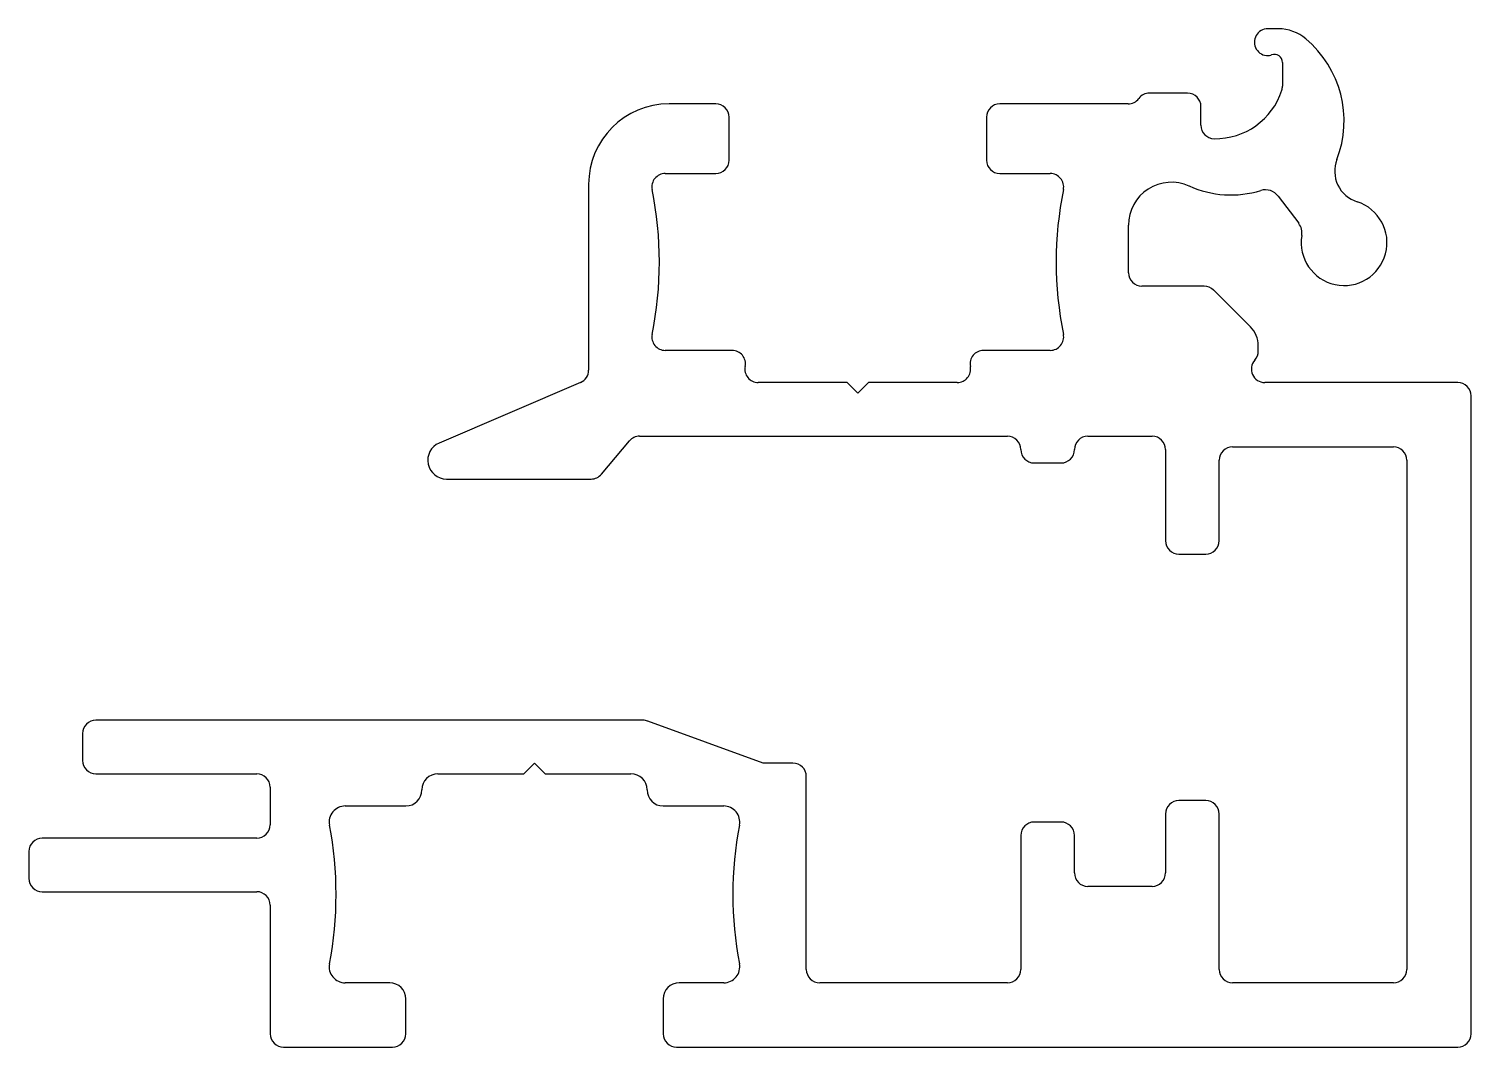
# Model space of a CAD drawing. Extents: x 62 to 88.9, y 23 to 42.
import ezdxf

# ---------------------------------------------------------------- set-up
doc = ezdxf.new("R2010")
doc.units = 0
doc.layers.get('0').update_dxf_attribs({"linetype": 'CONTINUOUS'})

msp = doc.modelspace()

# ---------------------------------------------------------------- linework, layer by layer
for p, q in [((85.317, 41.977), (85.122, 41.977)), ((85.176, 41.486), (85.193, 41.492)), ((85.395, 41.351), (85.395, 40.907)), ((83.625, 40.777), (82.915, 40.777)), ((74.825, 40.577), (73.955, 40.577)), ((82.515, 40.577), (80.125, 40.577)), ((83.875, 40.177), (83.875, 40.527)), ((75.075, 39.527), (75.075, 40.327)), ((79.875, 40.327), (79.875, 39.527)), ((73.884, 39.277), (74.825, 39.277)), ((80.125, 39.277), (81.065, 39.277)), ((72.455, 39.077), (72.455, 35.607)), ((85.318, 38.854), (85.699, 38.348)), ((82.525, 37.427), (82.525, 38.315)), ((83.934, 37.177), (82.775, 37.177)), ((84.798, 36.417), (84.111, 37.104)), ((84.945, 35.963), (84.945, 36.063)), ((75.13, 35.977), (73.884, 35.977)), ((81.065, 35.977), (79.819, 35.977)), ((72.303, 35.377), (69.667, 34.249)), ((77.275, 35.377), (75.619, 35.377)), ((77.475, 35.177), (77.275, 35.377)), ((77.675, 35.377), (77.475, 35.177)), ((79.33, 35.377), (77.675, 35.377)), ((88.665, 35.377), (85.065, 35.377)), ((88.915, 23.227), (88.915, 35.127)), ((72.693, 33.666), (73.215, 34.287)), ((73.406, 34.377), (80.265, 34.377)), ((81.765, 34.377), (82.965, 34.377)), ((84.465, 34.177), (87.465, 34.177)), ((83.215, 34.127), (83.215, 32.427)), ((84.215, 32.427), (84.215, 33.927)), ((87.715, 33.927), (87.715, 24.427)), ((80.765, 33.877), (81.265, 33.877)), ((69.805, 33.577), (72.502, 33.577)), ((83.465, 32.177), (83.965, 32.177)), ((73.47, 29.077), (63.265, 29.077)), ((75.712, 28.277), (73.556, 29.062)), ((63.015, 28.827), (63.015, 28.327)), ((71.245, 28.077), (71.445, 28.277)), ((71.445, 28.277), (71.645, 28.077)), ((76.265, 28.277), (75.712, 28.277)), ((63.265, 28.077), (66.265, 28.077)), ((69.645, 28.077), (71.245, 28.077)), ((71.645, 28.077), (73.245, 28.077)), ((76.515, 24.427), (76.515, 28.027)), ((66.515, 27.827), (66.515, 27.127)), ((67.915, 27.477), (69.045, 27.477)), ((73.845, 27.477), (74.974, 27.477)), ((83.965, 27.577), (83.465, 27.577)), ((81.265, 27.177), (80.765, 27.177)), ((83.215, 27.327), (83.215, 26.227)), ((84.215, 24.427), (84.215, 27.327)), ((80.515, 26.927), (80.515, 24.427)), ((81.515, 26.227), (81.515, 26.927)), ((66.265, 26.877), (62.265, 26.877)), ((62.015, 26.627), (62.015, 26.127)), ((62.265, 25.877), (66.265, 25.877)), ((82.965, 25.977), (81.765, 25.977)), ((66.515, 25.627), (66.515, 23.227)), ((68.745, 24.177), (67.915, 24.177)), ((74.974, 24.177), (74.145, 24.177)), ((80.265, 24.177), (76.765, 24.177)), ((87.465, 24.177), (84.465, 24.177)), ((69.045, 23.227), (69.045, 23.877)), ((73.845, 23.877), (73.845, 23.227)), ((66.765, 22.977), (68.795, 22.977)), ((74.095, 22.977), (88.665, 22.977))]:
    msp.add_line(p, q)
for centre, radius, start, end in [((85.122, 41.727), 0.25, 90.0014, 271.5074), ((85.317, 41.177), 0.8, 49.9346, 90), ((84.545, 40.258), 2, 338.8599, 49.9346), ((85.125, 41.627), 0.15, 271.5074, 290), ((85.245, 41.351), 0.15, 0, 110), ((85.145, 40.907), 0.25, 342.2472, 0), ((82.515, 40.827), 0.25, 270, 323.1301), ((82.915, 40.527), 0.25, 90, 143.1301), ((83.625, 40.527), 0.25, 0, 90), ((84.145, 41.227), 1.3, 268.9086, 342.2472), ((73.955, 39.077), 1.5, 90, 180), ((74.825, 40.327), 0.25, 0, 90), ((80.125, 40.327), 0.25, 90, 180), ((84.125, 40.177), 0.25, 180, 268.9086), ((73.884, 39.027), 0.25, 90, 191.454), ((74.825, 39.527), 0.25, 270, 0), ((80.125, 39.527), 0.25, 180, 270), ((81.065, 39.027), 0.25, 348.546, 90), ((86.97, 39.321), 0.6, 158.8599, 252.3268), ((83.325, 38.315), 0.8, 65.7253, 180), ((84.435, 40.777), 1.9, 245.7253, 287.0197), ((66.975, 37.627), 6.8, 348.546, 11.454), ((87.975, 37.627), 6.8, 168.546, 191.454), ((85.078, 38.673), 0.3, 37.0003, 107.0197), ((86.545, 37.987), 0.8, 170.5428, 72.3268), ((85.459, 38.167), 0.3, 350.5428, 37.0003), ((82.775, 37.427), 0.25, 180, 270), ((83.934, 36.927), 0.25, 45, 90), ((84.445, 36.063), 0.5, 0, 45), ((73.884, 36.227), 0.25, 168.546, 270), ((81.065, 36.227), 0.25, 270, 11.454), ((75.13, 35.727), 0.25, 348.463, 90), ((79.819, 35.727), 0.25, 90, 191.537), ((85.065, 35.627), 0.25, 137.7314, 270), ((84.695, 35.963), 0.25, 317.7314, 0), ((72.205, 35.607), 0.25, 293.1707, 0), ((75.619, 35.627), 0.25, 168.463, 270), ((79.33, 35.627), 0.25, 270, 11.537), ((88.665, 35.127), 0.25, 0, 90), ((69.805, 33.927), 0.35, 113.1707, 270), ((73.406, 34.127), 0.25, 90, 140), ((80.265, 34.127), 0.25, 360, 90), ((81.765, 34.127), 0.25, 90, 180), ((82.965, 34.127), 0.25, 0, 90), ((84.465, 33.927), 0.25, 90, 180), ((87.465, 33.927), 0.25, 0, 90), ((80.765, 34.127), 0.25, 180, 270), ((81.265, 34.127), 0.25, 270, 0), ((72.502, 33.827), 0.25, 270, 320), ((83.465, 32.427), 0.25, 180, 270), ((83.965, 32.427), 0.25, 270, 0), ((63.265, 28.827), 0.25, 90, 180), ((73.47, 28.827), 0.25, 70, 90), ((63.265, 28.327), 0.25, 180, 270), ((76.265, 28.027), 0.25, 0, 90), ((66.265, 27.827), 0.25, 0, 90), ((69.645, 27.777), 0.3, 90, 180), ((73.245, 27.777), 0.3, 0, 90), ((69.045, 27.777), 0.3, 270, 0), ((73.845, 27.777), 0.3, 180, 270), ((67.915, 27.177), 0.3, 90, 190.961), ((74.974, 27.177), 0.3, 349.039, 90), ((83.465, 27.327), 0.25, 90, 180), ((83.965, 27.327), 0.25, 0, 90), ((80.765, 26.927), 0.25, 90, 180), ((81.265, 26.927), 0.25, 0, 90), ((66.265, 27.127), 0.25, 270, 0), ((60.945, 25.827), 6.8, 349.039, 10.961), ((81.945, 25.827), 6.8, 169.039, 190.961), ((62.265, 26.627), 0.25, 90, 180), ((62.265, 26.127), 0.25, 180, 270), ((81.765, 26.227), 0.25, 180, 270), ((82.965, 26.227), 0.25, 270, 0), ((66.265, 25.627), 0.25, 0, 90), ((67.915, 24.477), 0.3, 169.039, 270), ((74.974, 24.477), 0.3, 270, 10.961), ((76.765, 24.427), 0.25, 180, 270), ((80.265, 24.427), 0.25, 270, 0), ((84.465, 24.427), 0.25, 180, 270), ((87.465, 24.427), 0.25, 270, 0), ((68.745, 23.877), 0.3, 0, 90), ((74.145, 23.877), 0.3, 90, 180), ((66.765, 23.227), 0.25, 180, 270), ((68.795, 23.227), 0.25, 270, 0), ((74.095, 23.227), 0.25, 180, 270), ((88.665, 23.227), 0.25, 270, 0)]:
    msp.add_arc(centre, radius, start, end)

doc.saveas('drawing.dxf')
